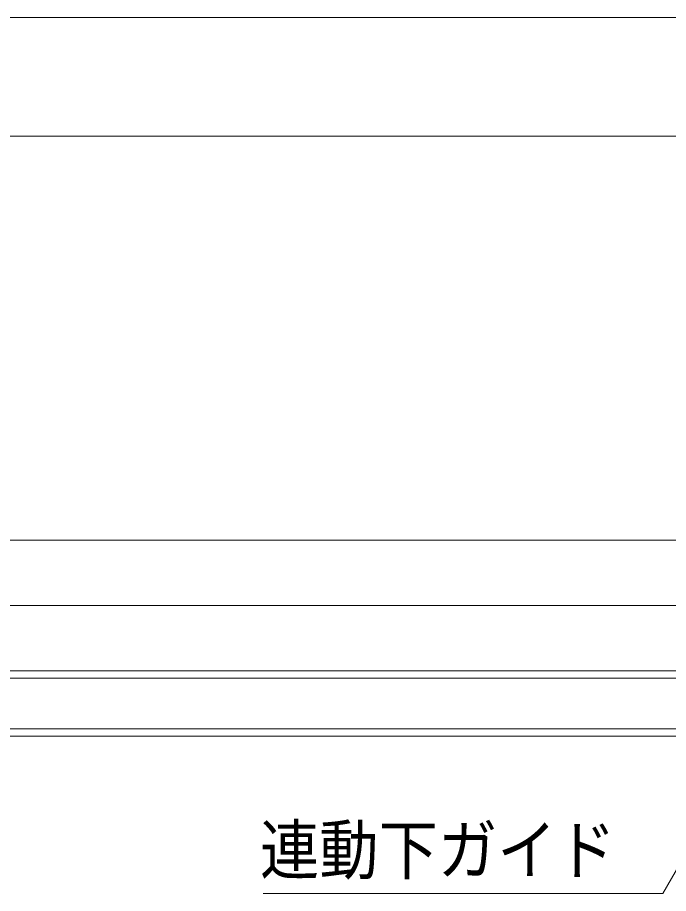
# Model space of a CAD drawing. Units: millimetres, scale not verified. Extents: x -6062 to 6062, y -3045 to 3045.
# Drawn here: x -5017 to -4578, y 960 to 1550 of the extents above; entities that cross this region are included whole.
import ezdxf
from ezdxf.enums import TextEntityAlignment as Align

# ---------------------------------------------------------------- set-up
doc = ezdxf.new("R2010")
doc.units = ezdxf.units.MM
doc.header["$LTSCALE"] = 20
for name, color, linetype, lineweight in [('0-2_2寸法-1', 7, 'Continuous', 9), ('0-3_2寸法-3', 7, 'Continuous', 9), ('0-4_3一般', 7, 'Continuous', 9)]:
    doc.layers.add(name, color=color, linetype=linetype, lineweight=lineweight)
doc.styles.add('ＭＳ ゴシック', font='')
doc.styles.get('ＭＳ ゴシック').set_extended_font_data('MS Gothic')

# ---------------------------------------------------------------- blocks, each defined once
blk = doc.blocks.new('グループ-16')
at = {"layer": '0-4_3一般'}
for p, q in [((17030, 23076.9), (-77990, 23076.9)), ((17030, 23076.9), (-77990, 23076.9)), ((17030, 22196.9), (-77990, 22196.9)), ((-54318, 22096.9), (-77682, 22096.9)), ((-77682, 21416.9), (-54318, 21416.9)), ((17030, 21316.9), (-77990, 21316.9))]:
    blk.add_line(p, q, dxfattribs=at)
for points in [[(17030, 23076.9), (17030, 23956.9), (-77990, 23956.9), (-77990, 23076.9)], [(17030, 21316.9), (17030, 22196.9), (-77990, 22196.9), (-77990, 21316.9)]]:
    blk.add_lwpolyline(points, dxfattribs=at)
blk = doc.blocks.new('グループ-17')
at = {"layer": '0-4_3一般'}
blk.add_blockref('グループ-16', (0, 0), dxfattribs=at)

msp = doc.modelspace()

# ---------------------------------------------------------------- linework, layer by layer
at = {"layer": '0-2_2寸法-1'}
for p, q in [((-948.21, 1550), (-5681.79, 1550)), ((-2148.21, 1470), (-5669.79, 1470))]:
    msp.add_line(p, q, dxfattribs=at)
at = {"layer": '0-3_2寸法-3'}
msp.add_lwpolyline([(-4495.5, 1109.84), (-4582.1, 959.84), (-4851.43, 959.84)], dxfattribs=at)

# ---------------------------------------------------------------- block references
at = {"layer": '0-4_3一般', "xscale": 0.05, "yscale": 0.05}
msp.add_blockref('グループ-17', (-1787.5, 0), dxfattribs=at)

# ---------------------------------------------------------------- texts
at = {"layer": '0-3_2寸法-3', "style": 'ＭＳ ゴシック', "width": 0.9}
msp.add_text('連動下ガイド', height=32.55, dxfattribs=at).set_placement((-4853.52, 963.19), align=Align.BOTTOM_LEFT)

doc.saveas('drawing.dxf')
